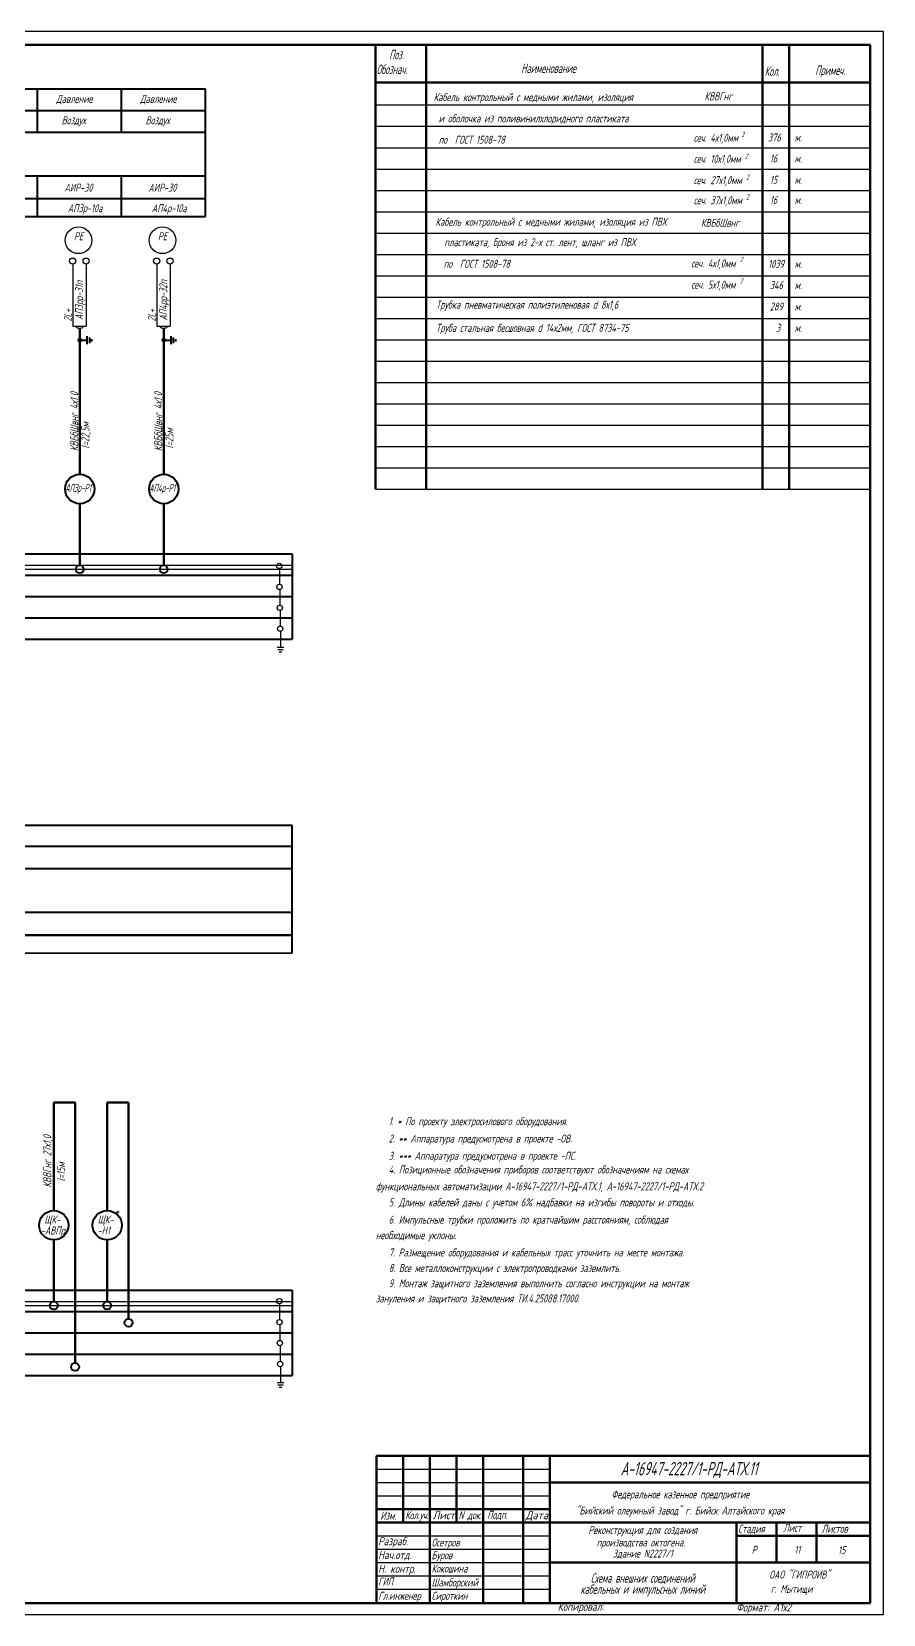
# Model space of a CAD drawing. Header units: millimetres. Extents: x -338 to 6826, y -8218 to 3153.
# Drawn here: x 3400 to 3719, y -3513 to -2920 of the extents above; entities that cross this region are included whole.
import ezdxf
from ezdxf.enums import TextEntityAlignment as Align

# ---------------------------------------------------------------- set-up
doc = ezdxf.new("R2010")
doc.units = ezdxf.units.MM
doc.layers.get('Defpoints').update_dxf_attribs({"color": 251})
for name, color, linetype, lineweight in [('text', 41, 'Continuous', 20), ('Датчики', 31, 'Continuous', 50), ('Земля', 233, 'Continuous', 40), ('Обводка', 6, 'Continuous', 25), ('Рамка тонкая', 5, 'Continuous', 25), ('Таблица', 253, 'Continuous', 40), ('Текст_КИП', 2, 'Continuous', 25), ('Толст.рамка', 7, 'Continuous', 60), ('Щиты_пульты', 5, 'Continuous', 40), ('Эл.кабель', 2, 'Continuous', 50)]:
    doc.layers.add(name, color=color, linetype=linetype, lineweight=lineweight)
doc.layers.add('ТЕКСТ', color=2, linetype='Continuous')
doc.layers.add('Текст.', color=51, linetype='Continuous')
doc.styles.add('Simplex', font='simplex.shx', dxfattribs={"width": 0.7, "oblique": 15})

msp = doc.modelspace()

# ---------------------------------------------------------------- linework, layer by layer
for p, q in [((3415.05, -3007.34), (3415.05, -3030.53)), ((3420.05, -3007.34), (3420.05, -3030.53)), ((3446.52, -3007.34), (3446.52, -3030.53)), ((3451.52, -3007.34), (3451.52, -3030.53)), ((3415.05, -3030.53), (3420.05, -3030.53)), ((3446.52, -3030.53), (3451.52, -3030.53)), ((3492.56, -3121.44), (3492.56, -3127.29)), ((3492.66, -3129.29), (3492.66, -3135.14)), ((3492.78, -3137.13), (3492.78, -3142.98)), ((3492.91, -3144.98), (3492.91, -3150.83)), ((3491.63, -3150.89), (3494.18, -3150.89)), ((3491.99, -3151.81), (3493.97, -3151.81)), ((3492.49, -3152.64), (3493.38, -3152.64)), ((3492.56, -3397.04), (3492.56, -3402.89)), ((3492.66, -3404.88), (3492.66, -3410.73)), ((3492.78, -3412.73), (3492.78, -3418.58)), ((3492.91, -3420.57), (3492.91, -3426.42)), ((3491.63, -3426.49), (3494.18, -3426.49)), ((3491.99, -3427.4), (3493.97, -3427.4)), ((3492.49, -3428.23), (3493.38, -3428.23))]:
    msp.add_line(p, q)
at = {"lineweight": 60}
msp.add_line((3713.94, -3454.17), (3713.94, -3509.17), dxfattribs=at)
msp.add_line((3713.94, -3454.17), (3713.94, -3509.17), dxfattribs=at)
at = {"lineweight": -3}
for centre in [(3415.05, -3006.17), (3420.05, -3006.19), (3446.52, -3006.17), (3451.52, -3006.19)]:
    msp.add_circle(centre, 1.15, dxfattribs=at)
for centre in [(3492.46, -3120.45), (3492.56, -3128.29), (3492.68, -3136.14), (3492.8, -3143.98), (3492.46, -3396.04), (3492.56, -3403.89), (3492.68, -3411.73), (3492.8, -3419.58)]:
    msp.add_circle(centre, 1)
for centre in [(3417.7, -3029.68), (3449.17, -3029.68)]:
    msp.add_arc(centre, 1.69, 210.20685, 329.79315)
at = {"layer": 'Defpoints'}
for p, q in [((2112.94, -3120.2), (3497.35, -3120.2)), ((2112.94, -3121.7), (3497.35, -3121.7)), ((2095.95, -3396.17), (3497.35, -3396.17)), ((2095.95, -3397.67), (3497.35, -3397.67))]:
    msp.add_line(p, q, dxfattribs=at)
at = {"layer": 'Датчики', "lineweight": 30}
for centre in [(3417.22, -2998.37), (3448.69, -2998.37)]:
    msp.add_circle(centre, 5, dxfattribs=at)
at = {"layer": 'Земля'}
for p, q in [((3418.2, -3035.85), (3420.49, -3035.85)), ((3418.2, -3035.85), (3420.49, -3035.85)), ((3420.49, -3037.33), (3420.49, -3034.37)), ((3420.49, -3037.33), (3420.49, -3034.37)), ((3421.41, -3036.84), (3421.41, -3034.86)), ((3421.41, -3036.93), (3421.41, -3034.95)), ((3422.17, -3036.3), (3422.17, -3035.41)), ((3422.17, -3036.3), (3422.17, -3035.41)), ((3449.67, -3035.85), (3451.97, -3035.85)), ((3449.67, -3035.85), (3451.97, -3035.85)), ((3451.97, -3037.33), (3451.97, -3034.37)), ((3451.97, -3037.33), (3451.97, -3034.37)), ((3452.88, -3036.84), (3452.88, -3034.86)), ((3452.88, -3036.93), (3452.88, -3034.95)), ((3453.65, -3036.3), (3453.65, -3035.41)), ((3453.65, -3036.3), (3453.65, -3035.41))]:
    msp.add_line(p, q, dxfattribs=at)
for centre in [(3417.7, -3035.85), (3449.17, -3035.85)]:
    msp.add_circle(centre, 0.5, dxfattribs=at)
at = {"layer": 'Обводка', "color": 155}
for p, q in [((3528.58, -2947.66), (3713.95, -2947.66)), ((3528.58, -2955.66), (3713.95, -2955.66)), ((3528.58, -2963.66), (3713.95, -2963.66)), ((3528.58, -2971.66), (3713.85, -2971.66)), ((3528.58, -2979.66), (3713.95, -2979.66)), ((3528.58, -2987.66), (3713.94, -2987.66)), ((3528.58, -2995.66), (3713.85, -2995.66)), ((3528.58, -3003.66), (3713.95, -3003.66)), ((3528.58, -3011.66), (3713.94, -3011.66)), ((3528.58, -3019.66), (3713.85, -3019.66)), ((3528.58, -3027.66), (3713.95, -3027.66)), ((3528.58, -3035.66), (3713.94, -3035.66)), ((3528.58, -3043.66), (3713.85, -3043.66)), ((3528.58, -3051.66), (3713.95, -3051.66)), ((3528.58, -3059.66), (3713.94, -3059.66)), ((3528.58, -3067.66), (3713.94, -3067.66)), ((3528.58, -3075.66), (3713.85, -3075.66)), ((3528.58, -3083.66), (3713.95, -3083.66)), ((3528.58, -3091.66), (3713.94, -3091.66)), ((3528.94, -3459.03), (3593.94, -3459.03)), ((3528.94, -3464.03), (3593.94, -3464.03)), ((3528.94, -3469.03), (3593.94, -3469.03)), ((3528.94, -3484.03), (3593.94, -3484.03)), ((3528.94, -3489.03), (3593.94, -3489.03)), ((3528.94, -3494.03), (3593.94, -3494.03)), ((3528.94, -3499.03), (3593.94, -3499.03)), ((3528.94, -3504.03), (3593.94, -3504.03))]:
    msp.add_line(p, q, dxfattribs=at)
at = {"layer": 'Рамка тонкая'}
for p, q in [((3718.94, -2920.17), (2036.94, -2920.17)), ((3718.94, -3513.42), (3718.94, -2920.17)), ((2036.94, -3513.42), (3718.94, -3513.42))]:
    msp.add_line(p, q, dxfattribs=at)
at = {"layer": 'Таблица'}
for p, q in [((2065.25, -2941.6), (3464.8, -2941.6)), ((3401.85, -2957.89), (3401.85, -2941.6)), ((3433.32, -2957.89), (3433.32, -2941.6)), ((3464.8, -2957.89), (3464.8, -2941.6)), ((2111.32, -2949.5), (3464.8, -2949.75)), ((2111.39, -2957.89), (3464.8, -2957.89)), ((3464.8, -2989.48), (3464.8, -2957.89)), ((2111.39, -2974.22), (3464.8, -2974.22)), ((3401.85, -2989.48), (3401.85, -2974.22)), ((3433.32, -2989.48), (3433.32, -2974.22)), ((2111.39, -2982.74), (3464.8, -2982.74)), ((2065.25, -2989.48), (3464.8, -2989.48)), ((3004.08, -3217.57), (3497.35, -3217.65)), ((3497.35, -3265.53), (3497.35, -3217.65)), ((3004.08, -3225.48), (3497.35, -3225.48)), ((3004.08, -3233.86), (3497.35, -3233.86)), ((3004.08, -3250.19), (3497.35, -3250.19)), ((3004.08, -3258.73), (3497.35, -3258.73)), ((3035.56, -3258.73), (3497.35, -3258.73)), ((3098.51, -3258.73), (3497.35, -3258.73)), ((3161.45, -3258.73), (3497.35, -3258.73)), ((3192.93, -3258.8), (3497.35, -3258.8)), ((3004.08, -3265.45), (3497.35, -3265.53))]:
    msp.add_line(p, q, dxfattribs=at)
for centre in [(3417.7, -3121.7), (3449.17, -3121.7), (3407.95, -3397.67), (3427.96, -3397.67), (3435.96, -3404.13), (3415.96, -3420.68)]:
    msp.add_circle(centre, 1.5, dxfattribs=at)
at = {"layer": 'Толст.рамка', "ltscale": 5}
for p, q in [((2056.94, -2925.17), (3713.94, -2925.17)), ((3713.94, -2925.17), (3713.94, -3509.17)), ((3713.94, -3509.17), (2056.94, -3509.17))]:
    msp.add_line(p, q, dxfattribs=at)
at = {"layer": 'Толст.рамка'}
for p, q in [((3528.58, -2925.17), (3528.58, -3091.66)), ((3547.51, -2925.17), (3547.51, -3091.66)), ((3673.58, -2925.17), (3673.58, -3091.66)), ((3683.58, -2925.17), (3683.58, -3091.66)), ((3528.58, -2939.17), (3713.95, -2939.17))]:
    msp.add_line(p, q, dxfattribs=at)
at = {"layer": 'Толст.рамка', "lineweight": 60}
for p, q in [((3528.94, -3454.03), (3713.94, -3454.03)), ((3528.94, -3509.03), (3528.94, -3454.03)), ((3538.94, -3479.03), (3538.94, -3454.03)), ((3548.94, -3509.03), (3548.94, -3454.03)), ((3558.94, -3479.03), (3558.94, -3454.03)), ((3568.94, -3509.03), (3568.94, -3454.03)), ((3583.94, -3509.03), (3583.94, -3454.03)), ((3593.94, -3509.03), (3593.94, -3454.03)), ((3593.94, -3464.03), (3713.94, -3464.03)), ((3528.94, -3474.03), (3593.94, -3474.03)), ((3528.94, -3479.03), (3593.94, -3479.03)), ((3593.94, -3479.03), (3713.94, -3479.03)), ((3663.94, -3479.03), (3663.94, -3509.03)), ((3678.94, -3494.03), (3678.94, -3479.03)), ((3693.94, -3494.03), (3693.94, -3479.03)), ((3663.94, -3484.03), (3713.94, -3484.03)), ((3593.94, -3494.03), (3713.94, -3494.03)), ((3237.47, -3509.17), (3713.94, -3509.17))]:
    msp.add_line(p, q, dxfattribs=at)
at = {"layer": 'Щиты_пульты'}
for p, q in [((2065.25, -3115.9), (3497.35, -3115.9)), ((3497.35, -3115.9), (3497.35, -3147.9)), ((2065.25, -3123.9), (3497.35, -3123.9)), ((2065.25, -3131.9), (3497.35, -3131.9)), ((2065.25, -3139.9), (3497.35, -3139.9)), ((2065.25, -3147.9), (3497.35, -3147.9)), ((2065.25, -3391.87), (3497.35, -3391.87)), ((3497.35, -3391.87), (3497.35, -3423.87)), ((2065.25, -3399.87), (3497.35, -3399.87)), ((2065.25, -3407.87), (3497.35, -3407.87)), ((2065.25, -3415.87), (3497.35, -3415.87)), ((2065.25, -3423.87), (3497.35, -3423.87))]:
    msp.add_line(p, q, dxfattribs=at)
at = {"layer": 'Эл.кабель'}
for p, q in [((3417.7, -3031.37), (3417.7, -3086.1)), ((3449.17, -3031.37), (3449.17, -3086.1)), ((3417.7, -3097.1), (3417.7, -3120.2)), ((3449.17, -3097.1), (3449.17, -3120.2)), ((3407.95, -3362.07), (3407.95, -3321.56)), ((3407.95, -3321.56), (3415.96, -3321.56)), ((3415.96, -3419.18), (3415.96, -3321.56)), ((3427.96, -3362.07), (3427.96, -3321.56)), ((3427.96, -3321.56), (3435.96, -3321.56)), ((3435.96, -3402.63), (3435.96, -3321.56)), ((3407.95, -3373.07), (3407.95, -3396.17)), ((3427.96, -3373.07), (3427.96, -3396.17))]:
    msp.add_line(p, q, dxfattribs=at)
at = {"layer": 'Эл.кабель', "lineweight": 40}
for centre in [(3417.7, -3091.6), (3449.17, -3091.6), (3407.95, -3367.57), (3427.96, -3367.57)]:
    msp.add_circle(centre, 5.5, dxfattribs=at)

# ---------------------------------------------------------------- texts
at = {"lineweight": -3, "style": 'Simplex', "oblique": 15, "width": 0.6}
for p in [(3414.71, -3028.87), (3446.19, -3028.87)]:
    msp.add_text('2L+', height=3, rotation=90, dxfattribs=at).set_placement(p)
at = {"style": 'Simplex', "oblique": 15, "width": 0.5}
for s, p in [('АП3р-P1', (3417.03, -3091.6)), ('АП4р-P1', (3448.51, -3091.6))]:
    msp.add_text(s, height=3, dxfattribs=at).set_placement(p, align=Align.MIDDLE)
at = {"color": 3, "style": 'Simplex', "oblique": 15, "width": 0.6}
msp.add_text('l=15м', height=3, rotation=90, dxfattribs=at).set_placement((3412.17, -3351.18))
at = {"style": 'Simplex', "oblique": 15, "width": 0.6}
for s, p in [('*', (3430.83, -3363.82)), ('-АВПр', (3403.06, -3371.04)), ('ЩК-', (3404.4, -3366.89)), ('ЩК-', (3424.4, -3366.89))]:
    msp.add_text(s, height=3, dxfattribs=at).set_placement(p)
at = {"color": 3, "style": 'Simplex', "oblique": 15, "width": 0.6}
msp.add_text('-Н1', height=3, dxfattribs=at).set_placement((3424.32, -3371.04))
at = {"layer": 'text', "color": 3, "style": 'Simplex', "oblique": 15, "width": 0.6}
for p in [(3417.13, -3077.45), (3448.6, -3077.45)]:
    msp.add_text('КВБбШвнг 4х1,0  ', height=3, rotation=90, dxfattribs=at).set_placement(p)
at = {"layer": 'text', "color": 6, "style": 'Simplex', "oblique": 15, "width": 0.6}
for s, p in [('l=22,5м', (3421.28, -3076.46)), ('l=25м', (3452.75, -3076.46))]:
    msp.add_text(s, height=3, rotation=90, dxfattribs=at).set_placement(p)
at = {"layer": 'text', "color": 2, "style": 'Simplex', "oblique": 15, "width": 0.6}
msp.add_text('КВВГнг 27х1,0  ', height=3, rotation=90, dxfattribs=at).set_placement((3407, -3353.45))
at = {"layer": 'ТЕКСТ', "style": 'Simplex', "oblique": 15, "width": 0.6}
for s, p in [('АП3рр-31п', (3418.96, -3013.54)), ('АП4рр-32п', (3450.48, -3013.26))]:
    msp.add_text(s, height=3, rotation=90, dxfattribs=at).set_placement(p, align=Align.RIGHT)
at = {"layer": 'ТЕКСТ', "char_height": 3, "width": 19, "attachment_point": 4, "style": 'Simplex'}
for s, insert in [('{\\W0.8;Разраб.}', (3529.53, -3486.43)), ('{\\W0.8;Нач.отд.}', (3529.53, -3491.43)), ('ГИП', (3529.53, -3501.12)), ('{\\W0.8;Н. контр.}', (3529.53, -3496.76))]:
    msp.add_mtext(s, dxfattribs=dict(at, insert=insert))
at = {"layer": 'Текст.', "style": 'Simplex', "oblique": 15, "width": 0.6}
for s, p in [('1. * По проекту электросилового оборудования.', (3533.52, -3330.08)), ('2. ** Аппаратура предусмотрена в проекте -ОВ.', (3533.52, -3336.56)), ('3. *** Аппаратура предусмотрена в проекте -ПС.', (3533.52, -3343.04)), ('4. Позиционные обозначения приборов соответствуют обозначениям на схемах ', (3533.52, -3348.18)), ('функциональных автоматизации А-16947-2227/1-РД-АТХ.1, А-16947-2227/1-РД-АТХ.2', (3528.67, -3354.48)), ('5. Длины кабелей даны с учетом 6%%% надбавки на изгибы повороты и отходы.', (3533.52, -3360.49)), ('6. Импульсные трубки проложить по кратчайшим расстояниям, соблюдая ', (3533.52, -3366.97)), ('необходимые уклоны.', (3528.67, -3372.8)), ('7. Размещение оборудования и кабельных трасс уточнить на месте монтажа.', (3533.52, -3379.28)), ('8. Все металлоконструкции с электропроводками заземлить.', (3533.52, -3385.12)), ('9. Монтаж защитного заземления выполнить согласно инструкции на монтаж ', (3533.52, -3390.83)), ('зануления и защитного заземления ТИ.4.25088.17000.  ', (3528.67, -3396.5))]:
    msp.add_text(s, height=3, dxfattribs=at).set_placement(p)
at = {"layer": 'Текст_КИП', "style": 'Simplex', "oblique": 15, "width": 0.6}
for s, height, p in [('Поз.', 3.5, (3533.68, -2930.51)), ('Обознач.', 3.5, (3528.95, -2936.04)), ('Наименование', 3.5, (3583.16, -2935.66)), ('Кол.', 3.5, (3674.45, -2936.73)), ('Примеч.', 3.5, (3693.39, -2936.38)), ('АП3р-10а', 3, (3413.18, -2987.85)), ('АП4р-10а', 3, (3444.66, -2987.85)), ('2', 2, (3665.19, -3006.57)), ('2', 2, (3665.19, -3014.57)), ('А-16947-2227/1-РД-АТХ.11', 5, (3620.44, -3461.3)), ('Федеральное казенное предприятие', 3, (3616.99, -3469.93)), ('Изм.', 3, (3530.37, -3477.92)), ('Подп.', 3, (3570.43, -3477.6)), ('"Бийский олеумный завод" г. Бийск Алтайского края ', 3, (3603.7, -3476)), ('Стадия', 3, (3664.47, -3482.82)), ('Лист', 3, (3681.41, -3482.5)), ('Листов', 3, (3695.81, -3482.82)), ('Осетров', 3, (3549.57, -3487.98)), ('Р', 3, (3669.57, -3490.73)), ('11', 3, (3685.53, -3490.73)), ('15', 3, (3701.94, -3490.85)), ('Буров', 3, (3549.57, -3492.75)), ('Кокошина', 3, (3549.57, -3497.75)), ('Шамборский', 3, (3549.57, -3502.96)), ('ОАО "ГИПРОИВ"', 3, (3676.19, -3500.01)), ('Гл.инженер', 3, (3529.57, -3507.96)), ('Сироткин', 3, (3549.57, -3507.96)), ('г. Мытищи', 3, (3676.74, -3505.37))]:
    msp.add_text(s, height=height, dxfattribs=at).set_placement(p)
for s, height, p in [('Давление', 3, (3415.66, -2946.86)), ('Давление', 3, (3447.13, -2946.86)), ('Воздух', 3, (3415.38, -2954.89)), ('Воздух', 3, (3446.86, -2954.89)), ('АИР-30', 3, (3417.18, -2980.15)), ('АИР-30', 3, (3448.65, -2980.15)), ('Реконструкция для создания', 3, (3628.74, -3483.31)), ('производства октогена. ', 3, (3628.74, -3487.97)), ('Здание N2227/1', 3, (3628.74, -3492.13)), ('Схема внешних соединений', 3.5, (3628.75, -3501.56)), ('кабельных и импульсных линий', 3.5, (3628.75, -3505.73))]:
    msp.add_text(s, height=height, dxfattribs=at).set_placement(p, align=Align.CENTER)
at = {"layer": 'Текст_КИП', "color": 3, "style": 'Simplex', "oblique": 15}
for s, height, width, p in [('Кабель контрольный с медными жилами, изоляция', 3, 0.6, (3550.36, -2946.19)), ('КВВГнг', 3, 0.6, (3651.9, -2945.89)), ('и оболочка из поливинилхлоридного пластиката', 3, 0.6, (3552.21, -2954.19)), ('по  ГОСТ 1508-78', 3, 0.6, (3552.21, -2962.19)), ('сеч. 4х1,0мм', 3, 0.6, (3647.85, -2961.46)), ('2', 2, 0.6, (3665.77, -2959.69)), ('376', 3, 0.6, (3675.68, -2961.34)), ('м.', 3, 0.6, (3685.68, -2961.34)), ('2', 2, 0.6, (3667.08, -2967.91)), ('16', 3, 0.6, (3676.37, -2969.21)), ('сеч. 10х1,0мм', 3, 0.6, (3647.85, -2969.34)), ('м.', 3, 0.6, (3685.68, -2969.21)), ('сеч. 27х1,0мм', 3, 0.6, (3647.85, -2977.34)), ('2', 2, 0.6, (3667.56, -2975.61)), ('15', 3, 0.6, (3676.37, -2977.21)), ('м.', 3, 0.6, (3685.68, -2977.21)), ('сеч. 37х1,0мм', 3, 0.6, (3647.85, -2984.87)), ('2', 2, 0.6, (3667.56, -2983.14)), ('16', 3, 0.6, (3676.37, -2984.74)), ('м.', 3, 0.6, (3685.68, -2984.74)), ('Кабель контрольный с медными жилами, изоляция из ПВХ', 3, 0.6, (3551.05, -2992.94)), ('КВБбШвнг', 3, 0.6, (3650.55, -2993.33)), ('пластиката, броня из 2-х ст. лент, шланг из ПВХ ', 3, 0.6, (3554.33, -3000.58)), ('по  ГОСТ 1508-78', 3, 0.6, (3554.12, -3008.69)), ('сеч. 4х1,0мм', 3, 0.6, (3646.9, -3008.53)), ('1039', 3, 0.6, (3675.74, -3008.7)), ('м.', 3, 0.6, (3685.68, -3008.7)), ('сеч. 5х1,0мм', 3, 0.6, (3646.9, -3016.53)), ('346', 3, 0.6, (3676.37, -3016.7)), ('м.', 3, 0.6, (3685.68, -3016.7)), ('Трубка пневматическая полиэтиленовая d 8х1,6', 3, 0.6, (3551.24, -3024.01)), ('289', 3, 0.6, (3676.37, -3024.7)), ('м.', 3, 0.6, (3685.68, -3024.7)), ('Труба стальная бесшовная d 14х2мм, ГОСТ 8734-75', 3, 0.6, (3551.24, -3032.7)), ('3', 3, 0.6, (3678.69, -3032.7)), ('м.', 3, 0.6, (3685.68, -3032.7)), ('Копировал:', 3, 0.8, (3596.87, -3512.1)), ('Формат: А1х2', 3, 0.8, (3663.8, -3512.3))]:
    msp.add_text(s, height=height, dxfattribs=dict(at, width=width)).set_placement(p)
at = {"layer": 'Текст_КИП', "lineweight": 30, "style": 'Simplex', "oblique": 15, "width": 0.6}
for p in [(3417.22, -2998.37), (3448.69, -2998.37)]:
    msp.add_text('PE', height=3, dxfattribs=at).set_placement(p, align=Align.CENTER)
at = {"layer": 'Текст_КИП', "style": 'Simplex', "oblique": 15}
for s, width, p, p2 in [('Кол.уч.', 0.603486, (3539.71, -3477.76), (3548.42, -3477.76)), ('Лист', 0.686041, (3550, -3477.76), (3558.24, -3477.76)), ('N док.', 0.628372, (3559.66, -3477.76), (3568.37, -3477.76)), ('Дата', 0.652619, (3584.83, -3477.76), (3593.22, -3477.76))]:
    msp.add_text(s, height=3, dxfattribs=dict(at, width=width)).set_placement(p, p2, align=Align.FIT)

doc.saveas('drawing.dxf')
